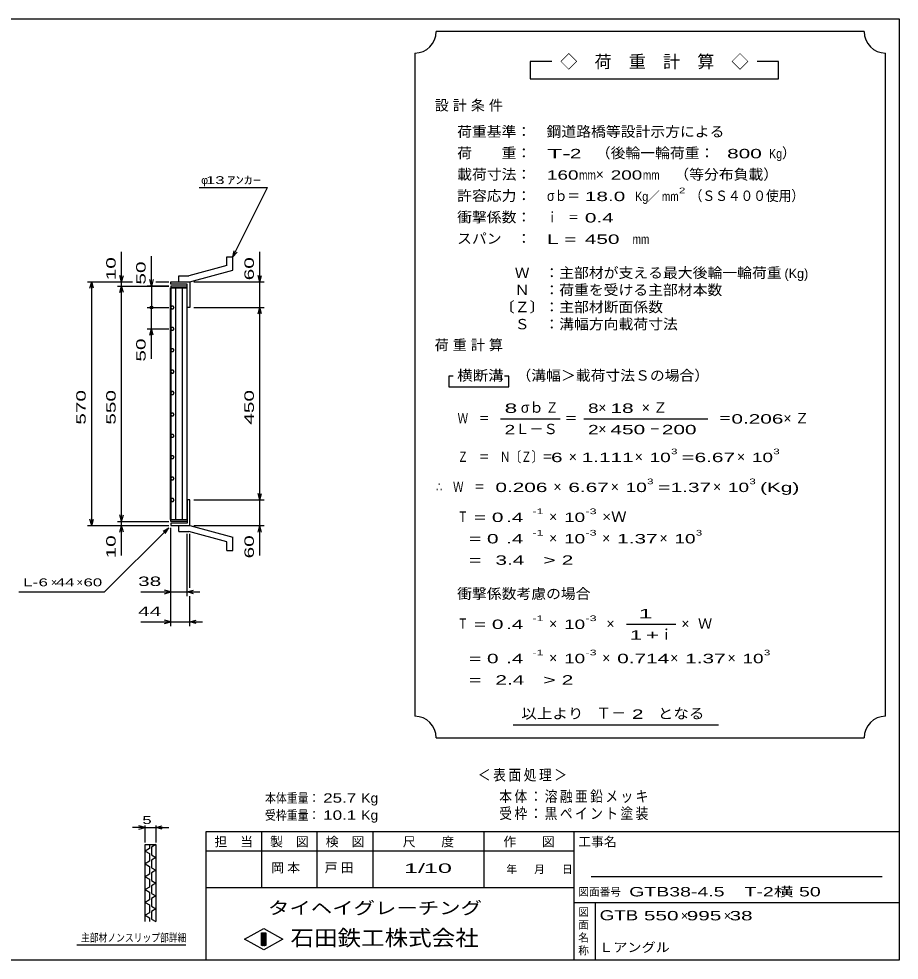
# Model space of a CAD drawing. Units: millimetres, scale not verified. Extents: x -1820 to 1731, y -1282 to 1054.
# Drawn here: x -326 to 1731, y -1146 to 1054 of the extents above; entities that cross this region are included whole.
import ezdxf
from ezdxf.enums import TextEntityAlignment as Align

# ---------------------------------------------------------------- set-up
doc = ezdxf.new("R2010")
doc.units = ezdxf.units.MM
doc.header["$LTSCALE"] = 10
for name, color, linetype, lineweight in [('0_2', 150, 'Continuous', 25), ('16', 3, 'Continuous', 25), ('19', 6, 'Continuous', 25), ('22', 4, 'Continuous', 25), ('24', 2, 'Continuous', 25), ('32', 4, 'Continuous', 25)]:
    doc.layers.add(name, color=color, linetype=linetype, lineweight=lineweight)
doc.styles.add('ベクトル', font='')
doc.styles.get('ベクトル').set_extended_font_data('ベクトル')

msp = doc.modelspace()

# ---------------------------------------------------------------- linework, layer by layer
at = {"layer": '0_2'}
for p, q in [((-1729, 1053.5), (1731, 1053.5)), ((1731, 1053.5), (1731, -1146.5)), ((1731, -846.5), (111, -846.5)), ((111, -846.5), (111, -1146.5)), ((241, -846.5), (241, -976.5)), ((371, -976.5), (371, -846.5)), ((501, -846.5), (501, -976.5)), ((761, -976.5), (761, -846.5)), ((971, -846.5), (971, -1146.5)), ((971, -891.5), (111, -891.5)), ((1691, -951.5), (1011, -951.5)), ((111, -976.5), (971, -976.5)), ((971, -1011.5), (1731, -1011.5)), ((1021, -1146.5), (1021, -1011.5)), ((201, -1097.5), (246, -1072.5)), ((246, -1072.5), (291, -1097.5)), ((246, -1122.5), (201, -1097.5)), ((241, -1082.5), (251, -1082.5)), ((241, -1112.5), (241, -1082.5)), ((241, -1082.5), (243, -1082.5)), ((243, -1082.5), (243, -1112.5)), ((245, -1112.5), (245, -1082.5)), ((245, -1082.5), (247, -1082.5)), ((291, -1097.5), (246, -1122.5)), ((247, -1082.5), (247, -1112.5)), ((249, -1112.5), (249, -1082.5)), ((249, -1082.5), (251, -1082.5)), ((251, -1082.5), (251, -1112.5)), ((251, -1082.5), (251, -1112.5)), ((251, -1112.5), (241, -1112.5)), ((243, -1112.5), (245, -1112.5)), ((247, -1112.5), (249, -1112.5)), ((1731, -1146.5), (-1729, -1146.5))]:
    msp.add_line(p, q, dxfattribs=at)
at = {"layer": '16'}
for p, q in [((28.3, -116.5), (28.3, 424.5)), ((28.3, 424.5), (29, 424.5)), ((67, 429), (29, 429)), ((29, 429), (29, 424.5)), ((29, 424.5), (67, 424.5)), ((29, 424.5), (29, -116.5)), ((67, 424.5), (29, 424.5)), ((39.5, 424.5), (39.5, -116.5)), ((56.5, -116.5), (56.5, 424.5)), ((67, 424.5), (67, 429)), ((67, -116.5), (67, 424.5)), ((30.85, 382.24), (29, 378.98)), ((29, 378.98), (30.9, 375.74)), ((34.6, 382.26), (30.85, 382.24)), ((30.9, 375.74), (34.65, 375.76)), ((36.5, 379), (34.6, 382.26)), ((34.65, 375.76), (36.5, 379.02)), ((30.85, 332.24), (29, 328.98)), ((34.6, 332.26), (30.85, 332.24)), ((36.5, 329), (34.6, 332.26)), ((29, 328.98), (30.9, 325.74)), ((30.9, 325.74), (34.65, 325.76)), ((34.65, 325.76), (36.5, 329.02)), ((30.85, 282.24), (29, 278.98)), ((29, 278.98), (30.9, 275.74)), ((34.6, 282.26), (30.85, 282.24)), ((30.9, 275.74), (34.65, 275.76)), ((36.5, 279), (34.6, 282.26)), ((34.65, 275.76), (36.5, 279.02)), ((30.85, 232.24), (29, 228.98)), ((29, 228.98), (30.9, 225.74)), ((34.6, 232.26), (30.85, 232.24)), ((30.9, 225.74), (34.65, 225.76)), ((36.5, 229), (34.6, 232.26)), ((34.65, 225.76), (36.5, 229.02)), ((30.85, 182.24), (29, 178.98)), ((29, 178.98), (30.9, 175.74)), ((34.6, 182.26), (30.85, 182.24)), ((36.5, 179), (34.6, 182.26)), ((34.65, 175.76), (36.5, 179.02)), ((30.9, 175.74), (34.65, 175.76)), ((30.85, 132.24), (29, 128.98)), ((34.6, 132.26), (30.85, 132.24)), ((36.5, 129), (34.6, 132.26)), ((29, 128.98), (30.9, 125.74)), ((30.9, 125.74), (34.65, 125.76)), ((34.65, 125.76), (36.5, 129.02)), ((30.85, 82.24), (29, 78.98)), ((29, 78.98), (30.9, 75.74)), ((34.6, 82.26), (30.85, 82.24)), ((30.9, 75.74), (34.65, 75.76)), ((36.5, 79), (34.6, 82.26)), ((34.65, 75.76), (36.5, 79.02)), ((30.85, 32.24), (29, 28.98)), ((29, 28.98), (30.9, 25.74)), ((34.6, 32.26), (30.85, 32.24)), ((30.9, 25.74), (34.65, 25.76)), ((36.5, 29), (34.6, 32.26)), ((34.65, 25.76), (36.5, 29.02)), ((30.85, -17.76), (29, -21.02)), ((29, -21.02), (30.9, -24.26)), ((34.6, -17.74), (30.85, -17.76)), ((36.5, -21), (34.6, -17.74)), ((34.65, -24.24), (36.5, -20.98)), ((30.9, -24.26), (34.65, -24.24)), ((30.85, -67.76), (29, -71.02)), ((29, -71.02), (30.9, -74.26)), ((34.6, -67.74), (30.85, -67.76)), ((30.9, -74.26), (34.65, -74.24)), ((36.5, -71), (34.6, -67.74)), ((34.65, -74.24), (36.5, -70.98)), ((29, -116.5), (28.3, -116.5)), ((29, -116.5), (67, -116.5)), ((29, -121), (29, -116.5)), ((29, -116.5), (67, -116.5)), ((67, -121), (29, -121)), ((67, -116.5), (67, -121))]:
    msp.add_line(p, q, dxfattribs=at)
at = {"layer": '19'}
for p, q in [((160, 497), (174, 497)), ((160, 477), (160, 497)), ((174, 466), (174, 497)), ((160, 477), (71, 453)), ((73, 439), (174, 466)), ((48, 453), (71, 453)), ((48, 439), (48, 453)), ((29, 433), (29, 439)), ((29, 439), (72, 439)), ((67, 433), (29, 433)), ((48, 439), (73, 439)), ((67, 379), (67, 433)), ((72, 439), (73, 438)), ((73, 438), (73, 379)), ((73, 379), (67, 379)), ((73, -71), (67, -71)), ((67, -71), (67, -125)), ((73, -130), (73, -71)), ((29, -125), (29, -131)), ((67, -125), (29, -125)), ((29, -131), (72, -131)), ((48, -131), (73, -131)), ((48, -145), (48, -131)), ((72, -131), (73, -130)), ((73, -131), (174, -158)), ((48, -145), (71, -145)), ((160, -169), (71, -145)), ((160, -189), (160, -169)), ((174, -189), (174, -158)), ((160, -189), (174, -189))]:
    msp.add_line(p, q, dxfattribs=at)
at = {"layer": '22'}
for p, q in [((95, 659), (255, 659)), ((174, 497), (255, 659)), ((-86, 439), (-86, 509)), ((174, 497), (177, 511.6)), ((174, 497), (184, 508)), ((237, 439), (237, 509)), ((-16, 429), (-16, 499)), ((-86, 439), (-90, 454)), ((-86, 439), (-82, 454)), ((-16, 429), (-20, 444)), ((-12, 444), (-16, 429)), ((237, 439), (233, 454)), ((237, 439), (241, 454)), ((-166, 439), (-61, 439)), ((-160, 424), (-156, 439)), ((-152, 424), (-156, 439)), ((-156, -131), (-156, 439)), ((-96, 439), (-61, 439)), ((-96, 429), (24, 429)), ((-90, 414), (-86, 429)), ((-86, 429), (-86, 439)), ((-82, 414), (-86, 429)), ((-86, -121), (-86, 429)), ((24, 429), (-26, 429)), ((-16, 429), (-16, 379)), ((-6, 439), (24, 439)), ((-6, 439), (24, 439)), ((83, 439), (247, 439)), ((237, 379), (237, 439)), ((-26, 379), (24, 379)), ((-16, 329), (-16, 379)), ((83, 379), (247, 379)), ((233, 364), (237, 379)), ((241, 364), (237, 379)), ((237, -71), (237, 379)), ((-26, 329), (24, 329)), ((-20, 314), (-16, 329)), ((-12, 314), (-16, 329)), ((-16, 259), (-16, 329)), ((237, -71), (233, -56)), ((237, -71), (241, -56)), ((83, -71), (247, -71)), ((237, -131), (237, -71)), ((-86, -121), (-90, -106)), ((-86, -121), (-82, -106)), ((-166, -131), (24, -131)), ((-156, -131), (-160, -116)), ((-156, -131), (-152, -116)), ((-96, -121), (24, -121)), ((-96, -131), (24, -131)), ((-90, -146), (-86, -131)), ((-86, -131), (-86, -121)), ((-82, -146), (-86, -131)), ((-86, -201), (-86, -131)), ((83, -131), (247, -131)), ((233, -146), (237, -131)), ((241, -146), (237, -131)), ((237, -201), (237, -131)), ((-126, -286), (24, -136)), ((11, -144), (24, -136)), ((16, -149), (24, -136)), ((29, -296), (29, -136)), ((29, -366), (29, -136)), ((67, -296), (67, -150)), ((73, -276), (73, -150)), ((-326, -286), (-126, -286)), ((-41, -286), (29, -286)), ((29, -286), (14, -282)), ((14, -290), (29, -286)), ((29, -286), (67, -286)), ((67, -286), (82, -282)), ((82, -290), (67, -286)), ((67, -286), (97, -286)), ((73, -366), (73, -296)), ((29, -356), (14, -352)), ((73, -356), (88, -352)), ((-41, -356), (29, -356)), ((14, -360), (29, -356)), ((29, -356), (73, -356)), ((88, -360), (73, -356)), ((73, -356), (103, -356))]:
    msp.add_line(p, q, dxfattribs=at)
msp.add_circle((-16, 379), 3, dxfattribs=at)
at = {"layer": '24', "color": 4}
for p, q in [((1649, 1023.5), (649, 1023.5)), ((599, 973.5), (599, -576.5)), ((1699, -576.5), (1699, 973.5)), ((919, 953.5), (869, 953.5)), ((869, 953.5), (869, 913.5)), ((1449, 953.5), (1399, 953.5)), ((1449, 913.5), (1449, 953.5)), ((869, 913.5), (1449, 913.5)), ((689, 218.5), (679, 218.5)), ((679, 218.5), (679, 193.5)), ((819, 218.5), (809, 218.5)), ((819, 193.5), (819, 218.5)), ((679, 193.5), (819, 193.5)), ((799, 118.5), (939, 118.5)), ((994, 118.5), (1284, 118.5)), ((1094, -361.5), (1209, -361.5)), ((829, -596.5), (1309, -596.5)), ((649, -626.5), (1649, -626.5))]:
    msp.add_line(p, q, dxfattribs=at)
for centre, start, end in [((599, 1023.5), 270, 0), ((1699, 1023.5), 180, 270), ((599, -626.5), 0, 90), ((1699, -626.5), 90, 180)]:
    msp.add_arc(centre, 50, start, end, dxfattribs=at)
at = {"layer": '32'}
for p, q in [((-31, -836.5), (-46, -832.5)), ((-31, -871.5), (-31, -831.5)), ((-6, -831.5), (-6, -871.5)), ((-6, -836.5), (9, -832.5)), ((-31, -836.5), (-61, -836.5)), ((-46, -840.5), (-31, -836.5)), ((-31, -836.5), (-6, -836.5)), ((9, -840.5), (-6, -836.5)), ((-6, -836.5), (24, -836.5)), ((-31, -876.5), (-6, -876.5)), ((-31, -1056.5), (-31, -876.5)), ((-21, -876.5), (-21, -885.5)), ((-6, -876.5), (-16, -882.5)), ((-6, -876.5), (-6, -1056.5)), ((-21, -885.5), (-31, -891.5)), ((-31, -891.5), (-21, -897.5)), ((-21, -897.5), (-21, -915.5)), ((-16, -882.5), (-16, -900.5)), ((-16, -900.5), (-6, -906.5)), ((-21, -915.5), (-31, -921.5)), ((-31, -921.5), (-21, -927.5)), ((-6, -906.5), (-16, -912.5)), ((-16, -912.5), (-16, -930.5)), ((-21, -945.5), (-31, -951.5)), ((-21, -927.5), (-21, -945.5)), ((-16, -930.5), (-6, -936.5)), ((-6, -936.5), (-16, -942.5)), ((-16, -942.5), (-16, -960.5)), ((-31, -951.5), (-21, -957.5)), ((-21, -957.5), (-21, -975.5)), ((-16, -960.5), (-6, -966.5)), ((-6, -966.5), (-16, -972.5)), ((-21, -975.5), (-31, -981.5)), ((-31, -981.5), (-21, -987.5)), ((-21, -987.5), (-21, -1005.5)), ((-16, -972.5), (-16, -990.5)), ((-21, -1005.5), (-31, -1011.5)), ((-31, -1011.5), (-21, -1017.5)), ((-16, -990.5), (-6, -996.5)), ((-6, -996.5), (-16, -1002.5)), ((-16, -1002.5), (-16, -1020.5)), ((-21, -1017.5), (-21, -1035.5)), ((-16, -1020.5), (-6, -1026.5)), ((-6, -1026.5), (-16, -1032.5)), ((-16, -1032.5), (-16, -1050.5)), ((-21, -1035.5), (-31, -1041.5)), ((-31, -1041.5), (-21, -1047.5)), ((-21, -1047.5), (-21, -1056.5)), ((-16, -1050.5), (-6, -1056.5)), ((64, -1111.5), (-191, -1111.5))]:
    msp.add_line(p, q, dxfattribs=at)

# ---------------------------------------------------------------- texts
at = {"layer": '0_2', "style": 'ベクトル'}
for s, height, p in [('担\u3000当', 21.99, (131, -869.5)), ('製\u3000図', 21.99, (261, -869.5)), ('検\u3000図', 21.99, (391, -869.5)), ('尺\u3000\u3000度', 21.99, (571, -869.5)), ('作\u3000\u3000図', 21.99, (806, -869.5)), ('工事名', 21.99, (981, -869.5)), ('年', 18.33, (813, -934)), ('月', 18.33, (878, -934)), ('日', 18.33, (943, -934)), ('図面番号', 18.33, (981, -987)), ('図', 18.33, (981, -1034)), ('面', 18.33, (981, -1064)), ('名', 18.33, (981, -1094)), ('称', 18.33, (981, -1124))]:
    msp.add_text(s, height=height, dxfattribs=at).set_placement(p, align=Align.MIDDLE_LEFT)
at = {"layer": '0_2', "color": 222, "style": 'ベクトル'}
for s, height, width, p in [('タイヘイグレーチング', 29.33, 1.25, (256, -1024.5)), ('石田鉄工株式会社', 36.66, 1.1, (308.5, -1094.5))]:
    msp.add_text(s, height=height, dxfattribs=dict(at, width=width)).set_placement(p, align=Align.MIDDLE_LEFT)
at = {"layer": '22', "color": 2, "style": 'ベクトル'}
for s, height, width, p in [(' 13 ', 18.33, 1.6, (100, 676.5)), ('ｱﾝｶｰ', 18.33, 1.6, (160, 676.5)), ('L-', 18.33, 1.6, (-316, -263.5)), (' 6 ', 18.33, 1.6, (-291, -263.5)), (' 44 ', 18.33, 1.6, (-251, -263.5)), (' 60 ', 18.33, 1.6, (-186, -263.5)), (' 38 ', 21.99, 1.65, (-61, -261)), (' 44 ', 21.99, 1.65, (-61, -331)), ('本体重量：', 21.99, 0.85, (249, -767.5)), (' 25.7', 21.99, 1.35, (374, -767.5)), ('Kg', 21.99, 1.1, (474, -767.5)), ('受枠重量：', 21.99, 0.85, (249, -807.5)), (' 10.1', 21.99, 1.35, (374, -807.5)), ('Kg', 21.99, 1.1, (474, -807.5)), ('1/', 21.99, 2, (574, -931.5)), (' 10 ', 21.99, 2, (604, -931.5)), ('GTB38-4.5\u3000T-2横 50              ', 21.99, 1.55, (1100, -986.5)), ('GTB', 23.46, 1.4, (1031, -1041.5)), (' 550 ', 21.99, 1.65, (1121, -1042.5)), (' 995 ', 21.99, 1.65, (1221, -1042.5)), (' 38 ', 21.99, 1.65, (1321, -1042.5)), ('Ｌアングル', 21.99, 1.1, (1030, -1116.5))]:
    msp.add_text(s, height=height, dxfattribs=dict(at, width=width)).set_placement(p, align=Align.MIDDLE_LEFT)
for s, height, p in [('φ', 18.33, (100, 676.5)), ('×', 18.33, (-251, -263.5)), ('×', 18.33, (-191, -263.5)), ('×', 21.99, (1221, -1042.5)), ('×', 21.99, (1321, -1042.5))]:
    msp.add_text(s, height=height, dxfattribs=at).set_placement(p, align=Align.MIDDLE_LEFT)
at = {"layer": '22', "color": 2, "style": 'ベクトル', "width": 1.65}
for s, p in [(' 10 ', (-111, 429)), (' 50 ', (-41, 419)), (' 60 ', (212, 429)), (' 50 ', (-41, 239)), (' 570 ', (-181, 91.5)), (' 550 ', (-111, 91.5)), (' 450 ', (212, 91.5)), (' 10 ', (-111, -221)), (' 60 ', (212, -221))]:
    msp.add_text(s, height=21.99, rotation=90, dxfattribs=at).set_placement(p, align=Align.MIDDLE_LEFT)
at = {"layer": '22', "color": 2, "attachment_point": 4, "style": 'ベクトル'}
for s, insert, char_height in [('\\T1.2;\\W0.85;＜表面処理＞', (746.5, -715), 25.66), ('\\T1.19;\\W0.85;本体：溶融亜鉛メッキ', (796.5, -765), 25.66), ('\\T1.19;\\W0.85;受枠：黒ペイント塗装', (796.5, -805), 25.66), ('\\T1.25;岡本\u3000', (263.5, -931.5), 21.99), ('\\T1.25;戸田\u3000', (388.5, -931.5), 21.99)]:
    msp.add_mtext(s, dxfattribs=dict(at, insert=insert, char_height=char_height))
at = {"layer": '24', "style": 'ベクトル'}
for s, height, p in [('◇\u3000荷\u3000重\u3000計\u3000算\u3000◇', 29.33, (939, 953.5)), ('）', 24.19, (1457, 740)), ('×', 24.19, (1022, 690)), ('／', 21.99, (1141.5, 638.5)), ('(Kg)', 21.99, (1463, 458.5)), ('σｂ', 24.19, (847, 145)), ('×', 24.19, (1028, 145)), ('Ｌ－Ｓ', 24.19, (834, 95)), ('×', 24.19, (1028, 95)), ('×', 24.19, (959, 30)), ('×', 24.19, (1113, 30)), ('×', 24.19, (1352, 30)), ('×', 24.19, (923, -40)), ('×', 24.19, (1057, -40)), ('×', 24.19, (1296, -40)), ('×', 24.19, (913, -110)), ('×', 24.19, (913, -160)), ('×', 24.19, (1037, -160)), ('×', 24.19, (1171, -160)), ('Ｗ', 24.19, (1261, -360)), ('×', 24.19, (913, -360)), ('×', 24.19, (1047, -360)), ('ｉ', 24.19, (1170.5, -385)), ('×', 24.19, (1222, -360)), ('×', 24.19, (913, -440)), ('×', 24.19, (1037, -440)), ('×', 24.19, (1196, -440)), ('×', 24.19, (1330, -440)), ('Ｔ－', 25.66, (1023, -569))]:
    msp.add_text(s, height=height, dxfattribs=at).set_placement(p, align=Align.MIDDLE_LEFT)
for s, height, width, p in [('荷重基準：\u3000', 24.19, 1.05, (698, 790)), ('鋼道路橋等設計示方による', 24.19, 1.05, (907, 790)), ('荷\u3000\u3000重：\u3000', 24.19, 1.05, (698, 740)), ('T-', 21.99, 2, (908, 738.5)), (' 2 ', 21.99, 1.65, (948, 738.5)), ('（後輪一輪荷重：', 24.19, 1.05, (1022, 740)), ('  800', 21.99, 1.65, (1302, 738.5)), ('Kg', 21.99, 0.85, (1427, 738.5)), ('載荷寸法：\u3000', 24.19, 1.05, (698, 690)), ('\u3000（等分布負載）', 24.19, 1.05, (1171, 690)), ('160', 21.99, 1.5, (908, 688.5)), ('mm', 21.99, 0.8, (983, 688.5)), ('200', 21.99, 1.5, (1057, 688.5)), ('mm', 21.99, 0.8, (1132, 688.5)), ('許容応力：\u3000', 24.19, 1.05, (698, 640)), ('σｂ＝', 24.19, 0.9, (908, 640)), (' 18.0', 21.99, 1.65, (983, 638.5)), ('Kg', 21.99, 0.85, (1114, 638.5)), ('mm', 21.99, 0.8, (1176.5, 638.5)), ('2', 13.2, 1.5, (1216.5, 652.5)), ('（ＳＳ４００使用）', 24.19, 0.9, (1241.5, 640)), ('衝撃係数：\u3000', 24.19, 1.05, (698, 590)), ('ｉ\u3000＝', 24.19, 0.75, (908, 590)), (' 0.4', 21.99, 1.65, (983, 588.5)), ('スパン\u3000：\u3000', 24.19, 1.05, (698, 540)), ('L =', 21.99, 1.65, (908, 538.5)), (' 450 ', 21.99, 1.65, (983, 538.5)), ('mm', 21.99, 0.8, (1108, 538.5)), ('\u3000Ｗ\u3000：主部材が支える最大後輪一輪荷重', 24.19, 1.05, (798, 460)), ('\u3000Ｎ\u3000：荷重を受ける主部材本数', 24.19, 1.05, (798, 420)), ('〔Ｚ〕：主部材断面係数', 24.19, 1.05, (798, 380)), ('\u3000Ｓ\u3000：溝幅方向載荷寸法', 24.19, 1.05, (798, 340)), ('横断溝', 24.19, 1.1, (698, 220)), ('\u3000（溝幅＞載荷寸法Ｓの場合）', 24.19, 1.05, (802, 220)), ('8', 21.99, 1.8, (809, 143.5)), ('Ｚ', 24.19, 0.9, (905, 145)), ('8', 21.99, 1.5, (1004, 143.5)), (' 18 ', 21.99, 1.65, (1043, 143.5)), ('Ｗ\u3000＝', 24.19, 0.75, (699, 120)), ('＝', 24.19, 0.9, (949, 120)), ('＝', 24.19, 0.9, (1309, 120)), ('0.206', 21.99, 1.65, (1339, 118.5)), ('2', 21.99, 1.5, (809, 93.5)), ('2', 21.99, 1.5, (1004, 93.5)), (' 450 ', 21.99, 1.65, (1043, 93.5)), ('－', 24.19, 0.75, (1148, 95)), (' 200 ', 21.99, 1.65, (1163, 93.5)), ('Ｚ\u3000＝\u3000Ｎ〔Ｚ〕＝', 24.19, 0.75, (699, 30)), ('3', 13.2, 1.5, (1198, 42.5)), ('3', 13.2, 1.5, (1437, 42.5)), (' 6 ', 21.99, 1.65, (904, 28.5)), ('1.111', 21.99, 1.65, (989, 28.5)), ('10', 21.99, 1.5, (1148, 28.5)), ('=', 21.99, 1.7, (1223, 28.5)), ('6.67', 21.99, 1.65, (1253, 28.5)), ('10', 21.99, 1.5, (1387, 28.5)), ('3', 13.2, 1.5, (1142, -27.5)), ('3', 13.2, 1.5, (1381, -27.5)), ('∴\u3000Ｗ\u3000＝', 24.19, 0.75, (649, -40)), (' 0.206', 21.99, 1.65, (774, -41.5)), ('6.67', 21.99, 1.65, (958, -41.5)), ('10', 21.99, 1.5, (1092, -41.5)), ('=', 21.99, 1.7, (1167, -41.5)), ('1.37', 21.99, 1.65, (1197, -41.5)), ('10', 21.99, 1.5, (1331, -41.5)), ('(Kg)', 21.99, 1.65, (1406, -41.5)), ('Ｔ', 24.19, 0.75, (699, -110)), (' = 0', 21.99, 1.65, (724, -111.5)), (' .4 ', 21.99, 1.65, (799, -111.5)), ('-1', 13.2, 1.65, (874, -97.5)), ('10', 21.99, 1.5, (948, -111.5)), ('-3', 13.2, 1.65, (998, -97.5)), ('×Ｗ', 24.19, 1.1, (1037, -110)), ('  = 0', 21.99, 1.65, (699, -161.5)), (' .4 ', 21.99, 1.65, (799, -161.5)), ('-1', 13.2, 1.65, (874, -147.5)), ('10', 21.99, 1.5, (948, -161.5)), ('-3', 13.2, 1.65, (998, -147.5)), ('1.37', 21.99, 1.65, (1072, -161.5)), ('10', 21.99, 1.5, (1206, -161.5)), ('3', 13.2, 1.5, (1256, -147.5)), ('  =', 21.99, 1.65, (699, -211.5)), (' 3.4', 21.99, 1.65, (774, -211.5)), ('>', 21.99, 1.7, (899, -211.5)), (' 2 ', 21.99, 1.65, (929, -211.5)), ('衝撃係数考慮の場合', 24.19, 1.05, (698, -290)), ('Ｔ', 24.19, 0.75, (699, -360)), (' = 0', 21.99, 1.65, (724, -361.5)), (' .4 ', 21.99, 1.65, (799, -361.5)), ('-1', 13.2, 1.65, (874, -347.5)), ('10', 21.99, 1.5, (948, -361.5)), ('-3', 13.2, 1.65, (998, -347.5)), ('  = 0', 21.99, 1.65, (699, -441.5)), (' .4 ', 21.99, 1.65, (799, -441.5)), ('-1', 13.2, 1.65, (874, -427.5)), ('10', 21.99, 1.5, (948, -441.5)), ('-3', 13.2, 1.65, (998, -427.5)), ('0.714', 21.99, 1.65, (1072, -441.5)), ('1.37', 21.99, 1.65, (1231, -441.5)), ('10', 21.99, 1.5, (1365, -441.5)), ('3', 13.2, 1.5, (1415, -427.5)), (' 2.4', 21.99, 1.65, (774, -491.5)), ('>', 21.99, 1.7, (899, -491.5)), (' 2 ', 21.99, 1.65, (929, -491.5)), ('  =', 21.99, 1.65, (699, -491.5)), ('以上より\u3000', 24.19, 1.1, (848, -570)), (' 2 ', 21.99, 1.65, (1093, -571.5)), ('となる', 24.19, 1.1, (1167, -570))]:
    msp.add_text(s, height=height, dxfattribs=dict(at, width=width)).set_placement(p, align=Align.MIDDLE_LEFT)
at = {"layer": '24', "attachment_point": 4, "style": 'ベクトル'}
for s, insert, char_height in [('\\T1.28;設計条件', (645.5, 850), 24.19), ('\\T1.28;荷重計算', (645.5, 290), 24.19), ('\\T1.42;×Ｚ', (1129.5, 145), 24.19), ('\\T1.42;×Ｚ', (1460.5, 120), 24.19), ('\\T1.25;\\W2;\\~1\\~', (1101.5, -336.5), 21.99), ('\\T1.33;\\W1.75;1+', (1101.5, -386.5), 21.99)]:
    msp.add_mtext(s, dxfattribs=dict(at, insert=insert, char_height=char_height))
at = {"layer": '32', "color": 2, "style": 'ベクトル'}
for s, width, p in [(' 5 ', 1.6, (-48.5, -819)), ('主部材ノンスリップ部詳細', 0.8, (-181, -1094))]:
    msp.add_text(s, height=18.33, dxfattribs=dict(at, width=width)).set_placement(p, align=Align.MIDDLE_LEFT)

doc.saveas('drawing.dxf')
